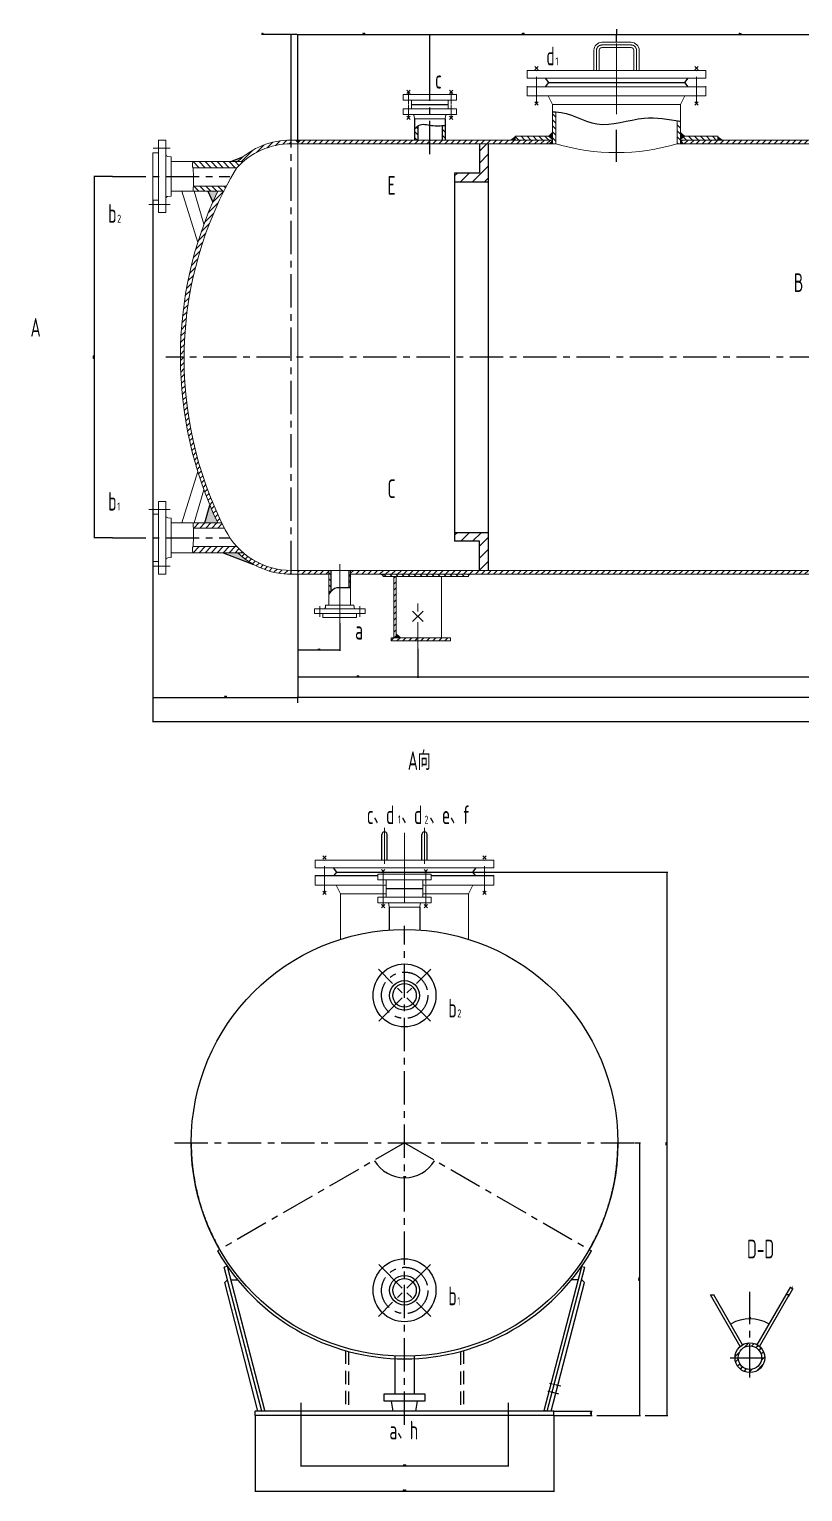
# Model space of a CAD drawing. Header units: millimetres. Extents: x -25 to 7826, y -10 to 13674.
# Drawn here: x 1832 to 4733, y 8013 to 13496 of the extents above; entities that cross this region are included whole.
import ezdxf

# ---------------------------------------------------------------- set-up
doc = ezdxf.new("R2010")
doc.units = ezdxf.units.MM
doc.header["$LTSCALE"] = 10
for name, pattern in [('CENTER', [2, 1.25, -0.25, 0.25, -0.25]), ('DASHDOT-L', [90, 80, -5, 0, -5]), ('DASHDOT-M', [36, 30, -3, 0, -3]), ('DASHDOT-S', [14, 10, -2, 0, -2]), ('DASHED', [0.75, 0.5, -0.25]), ('PHANTOM', [2.5, 1.25, -0.25, 0.25, -0.25, 0.25, -0.25])]:
    doc.linetypes.add(name, pattern=pattern)
for name, color, linetype in [('3中心线层', 1, 'CENTER'), ('4虚线层', 6, 'DASHED'), ('5剖面线层', 2, 'Continuous'), ('6文字层', 3, 'Continuous'), ('7标注层', 4, 'Continuous'), ('9双点划线层', 6, 'PHANTOM')]:
    doc.layers.add(name, color=color, linetype=linetype)
for name, color, linetype, lineweight in [('CDR_DIM', 7, 'Continuous', 18), ('CDR_DWG1', 4, 'Continuous', 18), ('CDR_DWG3', 1, 'DASHDOT-M', 18), ('CDR_TEXT', 7, 'Continuous', 18)]:
    doc.layers.add(name, color=color, linetype=linetype, lineweight=lineweight)
doc.styles.add('PC_TEXTSTYLE', font='isocp.shx', dxfattribs={"width": 0.8, "bigfont": 'hzfs.shx'})
doc.styles.add('TH_GBDIM', font='romans.shx', dxfattribs={"width": 0.8, "bigfont": 'gbcbig.shx'})
doc.dimstyles.new('TH_GBDIM', dxfattribs={"dimtxt": 3.5, "dimasz": 2.5, "dimexe": 2, "dimexo": 0, "dimgap": 1.5, "dimtad": 1, "dimdec": 1, "dimdsep": 46, "dimtxsty": 'TH_GBDIM', "dimcen": 2.5, "dimclrd": 130, "dimclre": 130, "dimclrt": 3, "dimadec": 0, "dimazin": 2, "dimtfac": 0.714286, "dimtdec": 1, "dimtmove": 0, "dimatfit": 3, "dimfxl": 0, "dimtzin": 0, "dimlwd": -1, "dimlwe": -1, "dimarcsym": 0})

# ---------------------------------------------------------------- blocks, each defined once
blk = doc.blocks.new('*D7')
at = {"layer": '7标注层', "color": 130}
blk.add_arc((3239.1, 9320.8), 131, 211.0937, 328.9063, dxfattribs=at)
for points in [[(3126.6, 9253), (3127.3, 9253.4), (3125.7, 9255.3)], [(3350.9, 9253.4), (3351.6, 9253), (3352.5, 9255.3)]]:
    blk.add_solid(points, dxfattribs=at)
at = {"layer": 'Defpoints', "color": 0}
for p in [(3239.1, 9320.8), (3239.1, 9320.8), (3194.3, 9197.8), (2546.3, 8920.8), (3931.9, 8920.8)]:
    blk.add_point(p, dxfattribs=at)
at = {"layer": '7标注层', "color": 3, "insert": (3239.1, 9193.2), "char_height": 3.5, "attachment_point": 5, "style": 'TH_GBDIM'}
blk.add_mtext('120°', dxfattribs=at)
blk = doc.blocks.new('*D8')
at = {"color": 130}
blk.add_arc((4534.4, 8515.3), 145.8, 60.9824, 119.0176, dxfattribs=at)
for points in [[(4463.9, 8642.5), (4463.5, 8643.2), (4461.5, 8641.6)], [(4605.3, 8643.2), (4604.9, 8642.5), (4607.3, 8641.6)]]:
    blk.add_solid(points, dxfattribs=at)
at = {"layer": 'Defpoints', "color": 0}
for p in [(4398.6, 8750.6), (4670.2, 8750.6), (4559.7, 8658.9), (4506.5, 8563.6), (4562.3, 8563.6)]:
    blk.add_point(p, dxfattribs=at)
at = {"color": 3, "insert": (4534.4, 8664.5), "char_height": 3.5, "attachment_point": 5, "style": 'TH_GBDIM'}
blk.add_mtext('60°', dxfattribs=at)
blk = doc.blocks.new('*D9')
at = {"color": 130}
for p, q in [((4670.2, 8750.6), (4687.6, 8780.7)), ((4679.3, 8745.3), (4696.7, 8775.5)), ((4688.8, 8777.7), (4693.5, 8775))]:
    blk.add_line(p, q, dxfattribs=at)
for points in [[(4689, 8778.1), (4688.6, 8777.4), (4686.6, 8779)], [(4693.7, 8775.4), (4693.3, 8774.7), (4695.7, 8773.8)]]:
    blk.add_solid(points, dxfattribs=at)
at = {"layer": 'Defpoints', "color": 0}
for p in [(4695.7, 8773.8), (4670.2, 8750.6), (4679.3, 8745.3)]:
    blk.add_point(p, dxfattribs=at)
at = {"color": 3, "insert": (4692.8, 8779.2), "char_height": 3.5, "attachment_point": 5, "rotation": 330, "style": 'TH_GBDIM'}
blk.add_mtext('3{}{}', dxfattribs=at)
blk = doc.blocks.new('*D21')
at = {"layer": '7标注层', "color": 130}
for p, q in [((2850.3, 8251.1), (2850.3, 8107.3)), ((3627.9, 8251.1), (3627.9, 8107.3)), ((2852.8, 8109.3), (3625.4, 8109.3))]:
    blk.add_line(p, q, dxfattribs=at)
for points in [[(2852.8, 8109.7), (2852.8, 8108.9), (2850.3, 8109.3)], [(3625.4, 8109.7), (3625.4, 8108.9), (3627.9, 8109.3)]]:
    blk.add_solid(points, dxfattribs=at)
at = {"layer": 'Defpoints', "color": 0}
for p in [(2850.3, 8251.1), (3627.9, 8251.1), (3627.9, 8109.3)]:
    blk.add_point(p, dxfattribs=at)
at = {"layer": '7标注层', "color": 3, "insert": (3239.1, 8112.5), "char_height": 3.5, "attachment_point": 5, "style": 'TH_GBDIM'}
blk.add_mtext('1800{}{}', dxfattribs=at)
blk = doc.blocks.new('*D22')
at = {"layer": '7标注层', "color": 130}
for p, q in [((2679.1, 8298.4), (2679.1, 8012.8)), ((3799.1, 8298.4), (3799.1, 8012.8)), ((2681.6, 8014.8), (3796.6, 8014.8))]:
    blk.add_line(p, q, dxfattribs=at)
for points in [[(2681.6, 8015.2), (2681.6, 8014.3), (2679.1, 8014.8)], [(3796.6, 8015.2), (3796.6, 8014.3), (3799.1, 8014.8)]]:
    blk.add_solid(points, dxfattribs=at)
at = {"layer": 'Defpoints', "color": 0}
for p in [(2679.1, 8298.4), (3799.1, 8298.4), (3799.1, 8014.8)]:
    blk.add_point(p, dxfattribs=at)
at = {"layer": '7标注层', "color": 3, "insert": (3239.1, 8018), "char_height": 3.5, "attachment_point": 5, "style": 'TH_GBDIM'}
blk.add_mtext('2040{}{}', dxfattribs=at)
blk = doc.blocks.new('*D23')
at = {"layer": '7标注层', "color": 130}
for p, q in [((3799.1, 8314.4), (3942.8, 8314.4)), ((3799.1, 8298.4), (3942.8, 8298.4)), ((3940.8, 8300.9), (3940.8, 8311.9))]:
    blk.add_line(p, q, dxfattribs=at)
for points in [[(3940.4, 8311.9), (3941.3, 8311.9), (3940.8, 8314.4)], [(3940.4, 8300.9), (3941.3, 8300.9), (3940.8, 8298.4)]]:
    blk.add_solid(points, dxfattribs=at)
at = {"layer": 'Defpoints', "color": 0}
for p in [(3799.1, 8314.4), (3799.1, 8298.4), (3940.8, 8314.4)]:
    blk.add_point(p, dxfattribs=at)
at = {"layer": '7标注层', "color": 3, "insert": (3937.6, 8306.4), "char_height": 3.5, "attachment_point": 5, "rotation": 90, "style": 'TH_GBDIM'}
blk.add_mtext('12{}{}', dxfattribs=at)
blk = doc.blocks.new('*D24')
at = {"layer": '7标注层', "color": 130}
for p, q in [((4102.3, 9320.8), (4124.2, 9320.8)), ((4122.2, 8300.9), (4122.2, 9318.3)), ((3960.8, 8298.4), (4124.2, 8298.4))]:
    blk.add_line(p, q, dxfattribs=at)
for points in [[(4121.8, 9318.3), (4122.7, 9318.3), (4122.2, 9320.8)], [(4121.8, 8300.9), (4122.7, 8300.9), (4122.2, 8298.4)]]:
    blk.add_solid(points, dxfattribs=at)
at = {"layer": 'Defpoints', "color": 0}
for p in [(4102.3, 9320.8), (4122.2, 9320.8), (3960.8, 8298.4)]:
    blk.add_point(p, dxfattribs=at)
at = {"layer": '7标注层', "color": 3, "insert": (4119, 8809.6), "char_height": 3.5, "attachment_point": 5, "rotation": 90, "style": 'TH_GBDIM'}
blk.add_mtext('1658{}{}', dxfattribs=at)
blk = doc.blocks.new('*D25')
at = {"layer": '7标注层', "color": 130}
for p, q in [((3493.9, 10336), (4226.3, 10336)), ((4224.3, 8300.9), (4224.3, 10333.5)), ((4142.2, 8298.4), (4226.3, 8298.4))]:
    blk.add_line(p, q, dxfattribs=at)
for points in [[(4223.9, 10333.5), (4224.8, 10333.5), (4224.3, 10336)], [(4223.9, 8300.9), (4224.8, 8300.9), (4224.3, 8298.4)]]:
    blk.add_solid(points, dxfattribs=at)
at = {"layer": 'Defpoints', "color": 0}
for p in [(3493.9, 10336), (4224.3, 10336), (4142.2, 8298.4)]:
    blk.add_point(p, dxfattribs=at)
at = {"layer": '7标注层', "color": 3, "insert": (4221.1, 9317.2), "char_height": 3.5, "attachment_point": 5, "rotation": 90, "style": 'TH_GBDIM'}
blk.add_mtext('3223{}{}', dxfattribs=at)
blk = doc.blocks.new('*D26')
at = {"layer": '7标注层', "color": 130}
for p, q in [((2295.7, 11500.4), (2295.7, 10989)), ((2839.2, 11452.6), (2839.2, 10989)), ((2298.2, 10991), (2836.7, 10991))]:
    blk.add_line(p, q, dxfattribs=at)
for points in [[(2298.2, 10991.4), (2298.2, 10990.6), (2295.7, 10991)], [(2836.7, 10991.4), (2836.7, 10990.6), (2839.2, 10991)]]:
    blk.add_solid(points, dxfattribs=at)
at = {"layer": 'Defpoints', "color": 0}
for p in [(2295.7, 11500.4), (2839.2, 11452.6), (2839.2, 10991)]:
    blk.add_point(p, dxfattribs=at)
at = {"layer": '7标注层', "color": 3, "insert": (2567.5, 10994.2), "char_height": 3.5, "attachment_point": 5, "style": 'TH_GBDIM'}
blk.add_mtext('780{}{}', dxfattribs=at)
blk = doc.blocks.new('*D27')
at = {"layer": '7标注层', "color": 130}
for p, q in [((2839.2, 11268.8), (2839.2, 11165.5)), ((2996.2, 11268.8), (2996.2, 11165.5)), ((2993.7, 11167.5), (2841.7, 11167.5))]:
    blk.add_line(p, q, dxfattribs=at)
for points in [[(2841.7, 11167.9), (2841.7, 11167.1), (2839.2, 11167.5)], [(2993.7, 11167.9), (2993.7, 11167.1), (2996.2, 11167.5)]]:
    blk.add_solid(points, dxfattribs=at)
at = {"layer": 'Defpoints', "color": 0}
for p in [(2839.2, 11268.8), (2996.2, 11268.8), (2839.2, 11167.5)]:
    blk.add_point(p, dxfattribs=at)
at = {"layer": '7标注层', "color": 3, "insert": (2917.7, 11170.7), "char_height": 3.5, "attachment_point": 5, "style": 'TH_GBDIM'}
blk.add_mtext('100{}{}', dxfattribs=at)
blk = doc.blocks.new('*D28')
at = {"layer": '7标注层', "color": 130}
for p, q in [((2839.2, 11147.5), (2839.2, 11064.3)), ((3289.2, 11172.6), (3289.2, 11064.3)), ((3286.7, 11066.3), (2841.7, 11066.3))]:
    blk.add_line(p, q, dxfattribs=at)
for points in [[(2841.7, 11066.7), (2841.7, 11065.9), (2839.2, 11066.3)], [(3286.7, 11066.7), (3286.7, 11065.9), (3289.2, 11066.3)]]:
    blk.add_solid(points, dxfattribs=at)
at = {"layer": 'Defpoints', "color": 0}
for p in [(2839.2, 11147.5), (3289.2, 11172.6), (2839.2, 11066.3)]:
    blk.add_point(p, dxfattribs=at)
at = {"layer": '7标注层', "color": 3, "insert": (3064.2, 11069.5), "char_height": 3.5, "attachment_point": 5, "style": 'TH_GBDIM'}
blk.add_mtext('700{}{}', dxfattribs=at)
blk = doc.blocks.new('*D29')
at = {"layer": '7标注层', "color": 130}
for p, q in [((2144.5, 12944.1), (2074.4, 12944.1)), ((2076.4, 11591.5), (2076.4, 12941.6)), ((2144.5, 11589), (2074.4, 11589))]:
    blk.add_line(p, q, dxfattribs=at)
for points in [[(2075.9, 12941.6), (2076.8, 12941.6), (2076.4, 12944.1)], [(2075.9, 11591.5), (2076.8, 11591.5), (2076.4, 11589)]]:
    blk.add_solid(points, dxfattribs=at)
at = {"layer": 'Defpoints', "color": 0}
for p in [(2076.4, 12944.1), (2144.5, 12944.1), (2144.5, 11589)]:
    blk.add_point(p, dxfattribs=at)
at = {"layer": '7标注层', "color": 3, "insert": (2073.1, 12266.6), "char_height": 3.5, "attachment_point": 5, "rotation": 90, "style": 'TH_GBDIM'}
blk.add_mtext('2200{}{}', dxfattribs=at)
blk = doc.blocks.new('*D30')
at = {"layer": '7标注层', "color": 130}
for p, q in [((2814.2, 13475.8), (2702.8, 13475.8)), ((2814.2, 13080.6), (2814.2, 13477.8)), ((2836.7, 13475.8), (2816.7, 13475.8)), ((2839.2, 13080.6), (2839.2, 13477.8))]:
    blk.add_line(p, q, dxfattribs=at)
for points in [[(2816.7, 13476.2), (2816.7, 13475.4), (2814.2, 13475.8)], [(2836.7, 13476.2), (2836.7, 13475.4), (2839.2, 13475.8)]]:
    blk.add_solid(points, dxfattribs=at)
at = {"layer": 'Defpoints', "color": 0}
for p in [(2839.2, 13475.8), (2814.2, 13080.6), (2839.2, 13080.6)]:
    blk.add_point(p, dxfattribs=at)
at = {"layer": '7标注层', "color": 3, "insert": (2706.5, 13479), "char_height": 3.5, "attachment_point": 5, "style": 'TH_GBDIM'}
blk.add_mtext('25', dxfattribs=at)
blk = doc.blocks.new('*D31')
at = {"layer": '7标注层', "color": 130}
for p, q in [((2839.2, 13196.8), (2839.2, 13477.8)), ((2841.7, 13475.8), (3331.7, 13475.8)), ((3334.2, 13250.7), (3334.2, 13477.8))]:
    blk.add_line(p, q, dxfattribs=at)
for points in [[(2841.7, 13476.2), (2841.7, 13475.4), (2839.2, 13475.8)], [(3331.7, 13476.2), (3331.7, 13475.4), (3334.2, 13475.8)]]:
    blk.add_solid(points, dxfattribs=at)
at = {"layer": 'Defpoints', "color": 0}
for p in [(3334.2, 13475.8), (3334.2, 13250.7), (2839.2, 13196.8)]:
    blk.add_point(p, dxfattribs=at)
at = {"layer": '7标注层', "color": 3, "insert": (3086.7, 13479), "char_height": 3.5, "attachment_point": 5, "style": 'TH_GBDIM'}
blk.add_mtext('200{}{}', dxfattribs=at)
blk = doc.blocks.new('*D32')
at = {"layer": '7标注层', "color": 130}
for p, q in [((3334.2, 13308.8), (3334.2, 13477.8)), ((3336.7, 13475.8), (4031.7, 13475.8)), ((4034.2, 13446.8), (4034.2, 13477.8))]:
    blk.add_line(p, q, dxfattribs=at)
for points in [[(3336.7, 13476.2), (3336.7, 13475.4), (3334.2, 13475.8)], [(4031.7, 13476.2), (4031.7, 13475.4), (4034.2, 13475.8)]]:
    blk.add_solid(points, dxfattribs=at)
at = {"layer": 'Defpoints', "color": 0}
for p in [(4034.2, 13475.8), (4034.2, 13446.8), (3334.2, 13308.8)]:
    blk.add_point(p, dxfattribs=at)
at = {"layer": '7标注层', "color": 3, "insert": (3684.2, 13479), "char_height": 3.5, "attachment_point": 5, "style": 'TH_GBDIM'}
blk.add_mtext('600{}{}', dxfattribs=at)
blk = doc.blocks.new('*D33')
at = {"layer": '7标注层', "color": 130}
for p, q in [((4034.2, 13495.8), (4034.2, 13473.7)), ((4036.7, 13475.7), (4958.7, 13475.7)), ((4961.2, 13191.9), (4961.2, 13477.7))]:
    blk.add_line(p, q, dxfattribs=at)
for points in [[(4036.7, 13476.1), (4036.7, 13475.3), (4034.2, 13475.7)], [(4958.7, 13476.1), (4958.7, 13475.3), (4961.2, 13475.7)]]:
    blk.add_solid(points, dxfattribs=at)
at = {"layer": 'Defpoints', "color": 0}
for p in [(4034.2, 13495.8), (4961.2, 13475.7), (4961.2, 13191.9)]:
    blk.add_point(p, dxfattribs=at)
at = {"layer": '7标注层', "color": 3, "insert": (4497.7, 13478.9), "char_height": 3.5, "attachment_point": 5, "style": 'TH_GBDIM'}
blk.add_mtext('800{}{}', dxfattribs=at)
blk = doc.blocks.new('*D46')
at = {"layer": '7标注层', "color": 130}
for p, q in [((6789.2, 11172.6), (6789.2, 11064.3)), ((3289.2, 11109.4), (3289.2, 11064.3)), ((6786.7, 11066.3), (3291.7, 11066.3))]:
    blk.add_line(p, q, dxfattribs=at)
for points in [[(3291.7, 11066.7), (3291.7, 11065.9), (3289.2, 11066.3)], [(6786.7, 11066.7), (6786.7, 11065.9), (6789.2, 11066.3)]]:
    blk.add_solid(points, dxfattribs=at)
at = {"layer": 'Defpoints', "color": 0}
for p in [(6789.2, 11172.6), (3289.2, 11109.4), (3289.2, 11066.3)]:
    blk.add_point(p, dxfattribs=at)
at = {"layer": '7标注层', "color": 3, "insert": (5039.2, 11069.5), "char_height": 3.5, "attachment_point": 5, "style": 'TH_GBDIM'}
blk.add_mtext('6400{}{}', dxfattribs=at)
blk = doc.blocks.new('*D47')
at = {"layer": '7标注层', "color": 130}
for p, q in [((7239.2, 11056.5), (7239.2, 10989)), ((2839.2, 10971), (2839.2, 10993)), ((7236.7, 10991), (2841.7, 10991))]:
    blk.add_line(p, q, dxfattribs=at)
for points in [[(2841.7, 10991.4), (2841.7, 10990.6), (2839.2, 10991)], [(7236.7, 10991.4), (7236.7, 10990.6), (7239.2, 10991)]]:
    blk.add_solid(points, dxfattribs=at)
at = {"layer": 'Defpoints', "color": 0}
for p in [(7239.2, 11056.5), (2839.2, 10991), (2839.2, 10971)]:
    blk.add_point(p, dxfattribs=at)
at = {"layer": '7标注层', "color": 3, "insert": (5039.2, 10994.2), "char_height": 3.5, "attachment_point": 5, "style": 'TH_GBDIM'}
blk.add_mtext('7800{}{}', dxfattribs=at)
blk = doc.blocks.new('*D48')
at = {"layer": '7标注层', "color": 130}
for p, q in [((2295.7, 12855.5), (2295.7, 10897.9)), ((7678.2, 12266.6), (7678.2, 10897.9)), ((2298.2, 10899.9), (7675.7, 10899.9))]:
    blk.add_line(p, q, dxfattribs=at)
for points in [[(2298.2, 10900.3), (2298.2, 10899.5), (2295.7, 10899.9)], [(7675.7, 10900.3), (7675.7, 10899.5), (7678.2, 10899.9)]]:
    blk.add_solid(points, dxfattribs=at)
at = {"layer": 'Defpoints', "color": 0}
for p in [(2295.7, 12855.5), (7678.2, 12266.6), (7678.2, 10899.9)]:
    blk.add_point(p, dxfattribs=at)
at = {"layer": '7标注层', "color": 3, "insert": (4987, 10903.2), "char_height": 3.5, "attachment_point": 5, "style": 'TH_GBDIM'}
blk.add_mtext('9318{}{}', dxfattribs=at)

msp = doc.modelspace()

# ---------------------------------------------------------------- hatches: boundary and pattern name
at = {"layer": '5剖面线层'}
h = msp.add_hatch(dxfattribs=at)
h.set_pattern_fill('ANSI31', color=256, scale=5, angle=90, style=0)
edge = h.paths.add_edge_path()
edge.add_spline(control_points=[(3806.19, 13186.12), (3802.2, 13186.24), (3798.19, 13186.18), (3794.19, 13186.12)], knot_values=[0, 0, 0, 0, 12, 12, 12, 12], degree=3, periodic=0)
edge.add_line((3794.19, 13186.12), (3794.19, 13066.58))
edge.add_line((3794.19, 13066.58), (3806.19, 13066.58))
edge.add_line((3806.19, 13066.58), (3806.19, 13186.12))
edge = h.paths.add_edge_path()
edge.add_spline(control_points=[(4274.19, 13151), (4270.19, 13151.67), (4266.19, 13152.33), (4262.19, 13152.99)], knot_values=[476.0552717, 476.0552717, 476.0552717, 476.0552717, 488.1281994, 488.1281994, 488.1281994, 488.1281994], degree=3, periodic=0)
edge.add_line((4262.19, 13152.99), (4262.19, 13066.58))
edge.add_line((4262.19, 13066.58), (4274.19, 13066.58))
edge.add_line((4274.19, 13066.58), (4274.19, 13151))
h = msp.add_hatch(dxfattribs=at)
h.set_pattern_fill('ANSI31', color=256, scale=5, angle=90, style=0)
edge = h.paths.add_edge_path()
edge.add_line((3276.87, 13080.58), (3288.48, 13080.58))
edge.add_line((3288.48, 13080.58), (3288.48, 13132.91))
edge.add_spline(control_points=[(3288.48, 13132.91), (3284.27, 13129.5), (3280.57, 13124.85), (3276.87, 13120.2)], knot_values=[0, 0, 0, 0, 16.8837344, 16.8837344, 16.8837344, 16.8837344], degree=3, periodic=0)
edge.add_line((3276.87, 13120.2), (3276.87, 13080.58))
edge = h.paths.add_edge_path()
edge.add_spline(control_points=[(3391.5, 13135.43), (3387.64, 13135.15), (3383.77, 13134.88), (3379.89, 13134.65)], knot_values=[109.0058167, 109.0058167, 109.0058167, 109.0058167, 120.944451, 120.944451, 120.944451, 120.944451], degree=3, periodic=0)
edge.add_line((3379.89, 13134.65), (3379.89, 13080.58))
edge.add_line((3379.89, 13080.58), (3391.5, 13080.58))
edge.add_line((3391.5, 13080.58), (3391.5, 13135.43))
h.paths.add_polyline_path([(3654.19, 13094.58), (3654.19, 13080.58), (3794.19, 13080.58), (3794.19, 13094.58)])
h.paths.add_polyline_path([(4274.19, 13094.58), (4274.19, 13080.58), (4414.19, 13080.58), (4414.19, 13094.58)])
h = msp.add_hatch(dxfattribs=at)
h.set_pattern_fill('ANSI31', color=256, scale=5, style=0)
h.paths.add_polyline_path([(2814.2, 13066.58), (2814.2, 13080.58, 0.1934746), (2613.21, 12999.79), (2634.03, 12999.79, -0.1794045)])
h.paths.add_polyline_path([(2398.59, 12266.58), (2412.43, 12266.58, -0.1154901), (2561.33, 12888.47), (2538.38, 12888.47, 0.1112264)])
h.paths.add_polyline_path([(2412.43, 12266.58), (2398.59, 12266.58, 0.1112503), (2538.98, 11644.7), (2554.32, 11644.7, -0.1151942)])
h.paths.add_polyline_path([(2814.2, 11452.58), (2814.2, 11466.58, -0.1794045), (2634.03, 11533.38), (2613.21, 11533.38, 0.1934746)])
h = msp.add_hatch(dxfattribs=at)
h.set_pattern_fill('ANSI31', color=256, scale=5, style=0)
h.paths.add_polyline_path([(3334.19, 13066.58), (3334.19, 13080.58), (2946.69, 13080.58), (2839.2, 13080.58), (2839.2, 13066.58)])
h.paths.add_polyline_path([(3378.69, 13080.58), (3334.19, 13080.58), (3334.19, 13066.58), (3399.2, 13066.58), (3794.19, 13066.58), (3794.19, 13080.58)])
h = msp.add_hatch(dxfattribs=at)
h.set_pattern_fill('ANSI31', color=256, scale=10, style=0)
h.paths.add_polyline_path([(3553.11, 13066.58), (3520.05, 13066.58), (3520.05, 12956.31), (3426.8, 12956.31), (3426.8, 12923.75), (3553.11, 12923.75)])
h.paths.add_polyline_path([(3553.11, 11609.42), (3426.8, 11609.42), (3426.8, 11576.86), (3520.05, 11576.86), (3520.05, 11466.58), (3553.11, 11466.58)])
h = msp.add_hatch(dxfattribs=at)
h.set_pattern_fill('ANSI31', color=256, scale=5, style=0)
h.paths.add_polyline_path([(4905.54, 13066.58), (4905.54, 13080.58), (4274.19, 13080.58), (4274.19, 13066.58)])
h.paths.add_polyline_path([(5264.72, 13066.58), (5264.72, 13080.58), (5016.86, 13080.58), (5016.86, 13066.58)])
h.paths.add_polyline_path([(5376.04, 13080.58), (5376.04, 13066.58), (5620.2, 13066.58), (5620.2, 13080.58)])
h.paths.add_polyline_path([(5933.47, 13066.58), (5933.47, 13080.58), (5751.28, 13080.58), (5751.28, 13066.58)])
h = msp.add_hatch(dxfattribs=at)
h.set_pattern_fill('ANSI31', color=256, scale=5, angle=90, style=0)
h.paths.add_polyline_path([(2634.03, 12999.79), (2445.84, 12999.79, 0.1479607), (2445.28, 12976.63), (2610.16, 12976.63, -0.0301112)])
h.paths.add_polyline_path([(2571, 12907.38), (2447.21, 12907.38, -0.0101748), (2445.84, 12888.47), (2561.33, 12888.47, -0.003785)])
h = msp.add_hatch(color=256, dxfattribs=at)
h.paths.add_polyline_path([(2633.1, 13017.2), (2588.11, 12999.79), (2613.21, 12999.79, -0.0227724)])
h.paths.add_polyline_path([(2538.38, 12888.47), (2500.83, 12888.47), (2519.85, 12847.77, -0.0077085)])
h = msp.add_hatch(color=256, dxfattribs=at)
h.paths.add_polyline_path([(2509.04, 11712.07), (2490.02, 11644.7), (2538.98, 11644.7, -0.0127105)])
h.paths.add_polyline_path([(2613.21, 11533.38), (2558.75, 11533.38), (2673.3, 11489.06, -0.0645464)])
h = msp.add_hatch(dxfattribs=at)
h.set_pattern_fill('ANSI31', color=256, scale=5, angle=90, style=0)
h.set_pattern_definition([(225, (0, 24533.168), (-11.22532, 11.22532), [])])
h.paths.add_polyline_path([(2634.03, 11533.38), (2445.84, 11533.38, -0.1479607), (2445.28, 11556.54), (2610.16, 11556.54, 0.0301112)])
edge = h.paths.add_edge_path()
edge.add_arc((3815.11, 12259.5), 1402.7, 205.99531, 206.85784)
edge.add_line((2563.72, 11625.79), (2447.21, 11625.79))
edge.add_arc((1981.95, 11601.54), 465.89, 2.98345, 5.31526)
edge.add_line((2445.84, 11644.7), (2554.32, 11644.7))
h = msp.add_hatch(dxfattribs=at)
h.set_pattern_fill('ANSI31', color=256, scale=5, style=0)
h.paths.add_polyline_path([(5618.66, 11452.58), (5618.7, 11466.58), (4986.7, 11466.58), (3037.11, 11466.58), (3037.11, 11452.58), (4986.7, 11452.58)])
h.paths.add_polyline_path([(2955.29, 11452.58), (2955.29, 11466.58), (2839.2, 11466.58), (2839.2, 11452.58)])
h = msp.add_hatch(dxfattribs=at)
h.set_pattern_fill('ANSI31', color=256, scale=5, angle=90, style=0)
edge = h.paths.add_edge_path()
edge.add_line((2962.76, 11466.58), (2955.29, 11466.58))
edge.add_line((2955.29, 11466.58), (2955.29, 11378.21))
edge.add_spline(control_points=[(2955.29, 11378.21), (2957.76, 11381.21), (2960.23, 11384.22), (2962.76, 11387.03)], knot_values=[79.4647195, 79.4647195, 79.4647195, 79.4647195, 89.9926724, 89.9926724, 89.9926724, 89.9926724], degree=3, periodic=0)
edge.add_line((2962.76, 11387.03), (2962.76, 11466.58))
edge = h.paths.add_edge_path()
edge.add_line((3037.11, 11466.58), (3029.64, 11466.58))
edge.add_line((3029.64, 11466.58), (3029.64, 11401.57))
edge.add_spline(control_points=[(3029.64, 11401.57), (3032.13, 11401.64), (3034.62, 11401.71), (3037.11, 11401.79)], knot_values=[0, 0, 0, 0, 7.5396348, 7.5396348, 7.5396348, 7.5396348], degree=3, periodic=0)
edge.add_line((3037.11, 11401.79), (3037.11, 11466.58))
h = msp.add_hatch(dxfattribs=at)
h.set_pattern_fill('ANSI31', color=256, scale=5, angle=90, style=0)
h.paths.add_polyline_path([(3159.2, 11452.58), (3159.2, 11444.58), (3479.2, 11444.58), (3479.2, 11452.58)])
h = msp.add_hatch(dxfattribs=at)
h.set_pattern_fill('ANSI31', color=256, scale=5, style=0)
h.paths.add_polyline_path([(3199.2, 11214.58), (3207.2, 11214.58), (3207.2, 11444.58), (3199.2, 11444.58)])
h.paths.add_polyline_path([(3189.2, 11214.58), (3189.2, 11202.58), (3289.2, 11202.58), (3289.2, 11214.58)])
h.paths.add_polyline_path([(3289.2, 11214.58), (3289.2, 11202.58), (3411.79, 11202.58), (3411.79, 11214.58)])
h = msp.add_hatch(dxfattribs=at)
h.set_pattern_fill('ANSI31', color=256, scale=5, style=0)
h.paths.add_polyline_path([(4578.47, 8515.33), (4590.2, 8515.33, 0.4142136), (4534.4, 8571.12), (4534.4, 8559.4, -0.4142136)])
h.paths.add_polyline_path([(4478.61, 8515.33), (4490.34, 8515.33, -0.4142136), (4534.4, 8559.4), (4534.4, 8571.12, 0.4142136)])
h.paths.add_polyline_path([(4490.34, 8515.33), (4478.61, 8515.33, 0.4142136), (4534.4, 8459.53), (4534.4, 8471.26, -0.4142136)])
h.paths.add_polyline_path([(4534.4, 8471.26), (4534.4, 8459.53, 0.4142136), (4590.2, 8515.33), (4578.47, 8515.33, -0.4142136)])

# ---------------------------------------------------------------- linework, layer by layer
for p, q in [((3727.98, 13356.06), (3740.46, 13343.58)), ((3740.46, 13356.06), (3727.98, 13343.58)), ((4327.98, 13356.06), (4340.46, 13343.58)), ((4340.46, 13356.06), (4327.98, 13343.58)), ((3766.56, 13311.78), (3779.36, 13295.78)), ((3779.36, 13295.78), (3766.56, 13279.78)), ((3779.36, 13295.78), (4289.01, 13295.78)), ((4301.81, 13311.78), (4289.01, 13295.78)), ((4289.01, 13295.78), (4301.81, 13279.78)), ((3247.95, 13267.51), (3260.42, 13255.03)), ((3260.42, 13267.51), (3247.95, 13255.03)), ((3407.98, 13267.51), (3420.46, 13255.03)), ((3420.46, 13267.51), (3407.98, 13255.03)), ((3727.98, 13224.06), (3740.46, 13211.58)), ((3740.46, 13224.06), (3727.98, 13211.58)), ((4327.98, 13224.06), (4340.46, 13211.58)), ((4340.46, 13224.06), (4327.98, 13211.58)), ((3247.95, 13170.15), (3260.42, 13157.67)), ((3260.42, 13170.15), (3247.95, 13157.67)), ((3265.19, 13213.28), (3403.19, 13213.28)), ((3276.87, 13159.81), (3276.87, 13080.58)), ((3391.5, 13159.81), (3391.5, 13080.58)), ((3407.98, 13170.08), (3420.46, 13157.61)), ((3420.46, 13170.08), (3407.98, 13157.61)), ((3288.48, 13132.91), (3288.48, 13080.58)), ((3379.89, 13134.65), (3379.89, 13080.58)), ((3520.05, 13066.58), (3520.05, 12956.31)), ((3553.11, 13066.58), (3553.11, 11466.58)), ((2588.11, 12999.79), (2633.1, 13017.2)), ((3520.05, 12956.31), (3426.8, 12956.31)), ((3426.8, 12956.31), (3426.8, 11576.86)), ((2500.83, 12888.47), (2519.85, 12847.77)), ((3426.8, 12923.75), (3553.11, 12923.75)), ((2490.02, 11644.7), (2509.04, 11712.07)), ((3426.8, 11609.42), (3553.11, 11609.42)), ((3520.05, 11576.86), (3426.8, 11576.86)), ((3520.05, 11466.58), (3520.05, 11576.86)), ((2558.75, 11533.38), (2673.3, 11489.06)), ((3154.12, 10381.02), (3154.12, 10477.02)), ((3174.12, 10381.02), (3174.12, 10477.02)), ((3304.12, 10381.02), (3304.12, 10477.02)), ((3324.12, 10381.02), (3324.12, 10477.02)), ((2932.91, 10396.29), (2945.39, 10383.81)), ((2945.39, 10396.29), (2932.91, 10383.81)), ((3532.91, 10396.29), (3545.39, 10383.81)), ((3545.39, 10396.29), (3532.91, 10383.81)), ((2904.12, 10323.02), (3139.12, 10323.02)), ((2971.49, 10352.02), (2984.29, 10336.02)), ((2984.29, 10336.02), (2973.89, 10323.02)), ((2984.29, 10336.02), (3493.94, 10336.02)), ((3152.88, 10345.14), (3165.36, 10332.66)), ((3165.36, 10345.14), (3152.88, 10332.66)), ((3312.91, 10345.14), (3325.39, 10332.66)), ((3325.39, 10345.14), (3312.91, 10332.66)), ((3339.12, 10323.02), (3574.12, 10323.02)), ((3506.74, 10352.02), (3493.94, 10336.02)), ((3493.94, 10336.02), (3504.34, 10323.02)), ((2932.91, 10264.29), (2945.39, 10251.81)), ((2945.39, 10264.29), (2932.91, 10251.81)), ((3170.12, 10274.48), (3308.12, 10274.48)), ((3532.91, 10264.29), (3545.39, 10251.81)), ((3545.39, 10264.29), (3532.91, 10251.81)), ((3152.88, 10214.93), (3165.36, 10202.45)), ((3165.36, 10214.93), (3152.88, 10202.45)), ((3181.8, 10204.6), (3181.8, 10118.77)), ((3296.43, 10204.6), (3296.43, 10118.77)), ((3312.91, 10214.87), (3325.39, 10202.39)), ((3325.39, 10214.87), (3312.91, 10202.39)), ((2546.3, 8920.82), (2537.64, 8915.82)), ((3931.94, 8920.82), (3940.6, 8915.82)), ((2574.64, 8857.61), (2562.99, 8854.72)), ((2704.12, 8314.36), (2562.99, 8854.72)), ((2715.76, 8317.25), (2574.64, 8857.61)), ((3762.47, 8317.25), (3903.6, 8857.61)), ((3774.12, 8314.36), (3915.24, 8854.72)), ((3903.6, 8857.61), (3915.24, 8854.72)), ((2574.64, 8807.61), (2564.58, 8797.55)), ((2689.12, 8314.36), (2564.58, 8797.55)), ((2587.03, 8807.61), (2612.45, 8807.61)), ((3789.12, 8314.36), (3913.66, 8797.55)), ((3891.2, 8807.61), (3865.78, 8807.61)), ((3903.6, 8807.61), (3913.66, 8797.55)), ((4497.96, 8557.57), (4386.54, 8750.55)), ((4386.54, 8750.55), (4398.6, 8750.55)), ((4506.51, 8563.65), (4398.6, 8750.55)), ((4562.3, 8563.65), (4670.21, 8750.55)), ((4570.85, 8557.57), (4682.27, 8750.55)), ((4682.27, 8750.55), (4670.21, 8750.55)), ((3202.94, 8522.89), (3202.94, 8379.6)), ((3275.3, 8522.89), (3275.3, 8379.6)), ((3196.5, 8314.36), (3190.69, 8352.03)), ((3281.73, 8314.36), (3287.54, 8352.03)), ((3799.12, 8314.36), (2679.12, 8314.36)), ((2679.12, 8298.36), (2679.12, 8314.36)), ((3799.12, 8298.36), (2679.12, 8298.36)), ((2704.12, 8314.36), (2715.76, 8317.25)), ((3774.12, 8314.36), (3762.47, 8317.25)), ((3799.12, 8298.36), (3799.12, 8314.36))]:
    msp.add_line(p, q)
msp.add_lwpolyline([(3162.74, 8379.6), (3315.49, 8379.6), (3315.49, 8352.03), (3162.74, 8352.03)], close=True)
for centre, radius in [((3239.12, 9320.82), 800), ((3239.12, 9873.58), 118.01), ((3239.12, 9873.58), 55.8), ((3239.12, 9873.58), 44.07), ((3239.12, 8768.06), 118.01), ((3239.12, 8768.06), 55.8), ((3239.12, 8768.06), 44.07), ((4534.4, 8515.33), 55.8), ((4534.4, 8515.33), 44.07)]:
    msp.add_circle(centre, radius)
for centre, radius, start, end in [((3164.12, 10477.02), 10, 359.99062, 180.00938), ((3314.12, 10477.02), 10, 359.99062, 180.00938), ((3239.12, 9320.82), 810, 210, 330)]:
    msp.add_arc(centre, radius, start, end)
for points in [[(3794.19, 13186.12), (3806.19, 13186.12), (3960.54, 13141.12), (4137.48, 13162.17), (4274.19, 13151)], [(3276.87, 13120.2), (3292.1, 13135.43), (3340.39, 13135.43), (3391.5, 13135.43)], [(3037.11, 11401.79), (2997.5, 11401.79), (2985.19, 11401.79), (2955.29, 11378.21)]]:
    msp.add_spline(points, degree=3)
msp.add_solid([(2839.2, 13066.58), (2828.64, 13080.58), (2852.29, 13080.58)])
at = {"layer": '3中心线层', "ltscale": 10}
for p, q in [((3334.19, 13027.68), (3334.19, 13295.71)), ((4034.19, 12998.67), (4034.19, 13118.57)), ((2814.2, 11452.58), (2814.2, 13080.58)), ((2144.5, 12944.13), (2583.83, 12944.13)), ((5208.95, 12266.58), (2343.29, 12266.58)), ((2144.5, 11589.04), (2583.83, 11589.04)), ((3239.12, 8264.03), (3239.12, 10134.82)), ((3335.98, 9776.72), (3141.06, 9971.64)), ((3142.25, 9776.72), (3337.17, 9971.64)), ((2375.98, 9320.82), (4102.25, 9320.82)), ((3239.12, 9320.82), (2546.3, 8920.82)), ((3239.12, 9320.82), (3931.94, 8920.82)), ((3335.98, 8864.93), (3141.06, 8670)), ((3142.25, 8864.93), (3337.17, 8670)), ((4534.4, 8440.79), (4534.4, 8762.33)), ((4459.87, 8515.33), (4608.94, 8515.33))]:
    msp.add_line(p, q, dxfattribs=at)
at = {"layer": '3中心线层'}
for p, q in [((3817.95, 8379.07), (3777.18, 8389.18)), ((3825.17, 8408.19), (3784.4, 8418.3))]:
    msp.add_line(p, q, dxfattribs=at)
at = {"layer": '3中心线层', "ltscale": 10}
for centre in [(3239.71, 9874.18), (3239.71, 8767.47)]:
    msp.add_circle(centre, 86.82, dxfattribs=at)
at = {"layer": '4虚线层', "ltscale": 10}
for p, q in [((3017.6, 8541.7), (3017.6, 8314.36)), ((3029.6, 8538.39), (3029.6, 8314.36)), ((3448.64, 8538.39), (3448.64, 8314.36)), ((3460.64, 8541.7), (3460.64, 8314.36))]:
    msp.add_line(p, q, dxfattribs=at)
at = {"layer": '7标注层'}
for p, q in [((2962.76, 11466.58), (2962.76, 11387.03)), ((3029.64, 11466.58), (3029.64, 11401.57)), ((2850.32, 8345.63), (2850.32, 8251.09)), ((3627.92, 8345.63), (3627.92, 8251.09))]:
    msp.add_line(p, q, dxfattribs=at)
for points in [[(3296.62, 12798.68, 0, 7, 0), (3296.62, 12798.68, 7, 7, 0), (3296.62, 12798.68, 0, 15, 0), (3252.74, 12798.68, 0, 0, 0), (3177.8, 12798.68, 0, 0, 0)], [(1957.94, 12266.58, 0, 7, 0), (1957.94, 12266.58, 7, 7, 0), (1957.94, 12266.58, 0, 15, 0), (1914.05, 12266.58, 0, 0, 0), (1839.11, 12266.58, 0, 0, 0)], [(3296.62, 11661.75, 0, 7, 0), (3296.62, 11661.75, 7, 7, 0), (3296.62, 11661.75, 0, 15, 0), (3252.74, 11661.75, 0, 0, 0), (3177.8, 11661.75, 0, 0, 0)]]:
    msp.add_lwpolyline(points, format="xyseb", dxfattribs=at)
at = {"layer": '9双点划线层'}
for start, end in [(180, 210), (330, 0)]:
    msp.add_arc((3239.12, 9320.82), 800, start, end, dxfattribs=at)
at = {"layer": 'CDR_DIM'}
for p, q in [((3794.19, 13213.78), (3794.19, 13091.27)), ((4274.19, 13210.73), (4274.19, 13091.27)), ((3026.86, 13080.58), (3079.7, 13080.58)), ((2839.2, 12525.32), (2839.2, 11964.43)), ((2955.29, 11354.99), (2955.29, 11389.05)), ((2999.12, 10254.02), (2999.12, 10131.51))]:
    msp.add_line(p, q, dxfattribs=at)
for points in [[(3159.2, 11444.58), (3159.2, 11452.58), (3148.29, 11452.58)], [(3479.2, 11444.58), (3479.2, 11452.58), (3485.96, 11452.58)], [(3207.2, 11214.58), (3207.2, 11232.95), (3226.85, 11214.58)]]:
    msp.add_solid(points, dxfattribs=at)
at = {"layer": 'CDR_DWG1'}
for p, q in [((3979.19, 13446.78), (4089.19, 13446.78)), ((3949.19, 13340.78), (3949.19, 13416.78)), ((3969.19, 13340.78), (3969.19, 13416.78)), ((3979.19, 13426.78), (4089.19, 13426.78)), ((4099.19, 13416.78), (4099.19, 13340.78)), ((4119.19, 13416.78), (4119.19, 13340.78)), ((4369.19, 13340.78), (3699.19, 13340.78)), ((3699.19, 13340.78), (3699.19, 13311.78)), ((4369.19, 13311.78), (4369.19, 13340.78)), ((3699.19, 13311.78), (4369.19, 13311.78)), ((3699.19, 13279.78), (3699.19, 13282.78)), ((3699.19, 13279.78), (4369.19, 13279.78)), ((3699.19, 13246.78), (3699.19, 13279.78)), ((4369.19, 13282.78), (4369.19, 13279.78)), ((4369.19, 13279.78), (4369.19, 13246.78)), ((3434.19, 13250.74), (3234.19, 13250.74)), ((3234.19, 13250.74), (3234.19, 13229.74)), ((3234.19, 13229.74), (3434.19, 13229.74)), ((3265.19, 13196.81), (3265.19, 13229.74)), ((3275.19, 13250.74), (3393.19, 13250.74)), ((3403.19, 13229.74), (3403.19, 13196.81)), ((3434.19, 13229.74), (3434.19, 13250.74)), ((4369.19, 13246.78), (3699.19, 13246.78)), ((3794.19, 13213.78), (3777.69, 13246.78)), ((4274.19, 13213.78), (4290.69, 13246.78)), ((3234.19, 13196.81), (3434.19, 13196.81)), ((3234.19, 13175.81), (3234.19, 13196.81)), ((3434.19, 13175.81), (3234.19, 13175.81)), ((3275.19, 13175.81), (3393.19, 13175.81)), ((3276.87, 13159.81), (3275.75, 13170.44)), ((3276.87, 13159.81), (3391.5, 13159.81)), ((3289.69, 13159.81), (3378.69, 13159.81)), ((3391.5, 13159.81), (3392.62, 13170.44)), ((3434.19, 13196.81), (3434.19, 13175.81)), ((3794.19, 13066.58), (3794.19, 13213.78)), ((3794.19, 13213.78), (4274.19, 13213.78)), ((3806.19, 13066.58), (3806.19, 13186.12)), ((4274.19, 13066.58), (4274.19, 13213.78)), ((4262.19, 13066.58), (4262.19, 13152.99)), ((2344.17, 13079.79), (2316.17, 13079.79)), ((2316.17, 13079.79), (2316.17, 12808.47)), ((2344.17, 12808.47), (2344.17, 13079.79)), ((2839.2, 13080.58), (2814.2, 13080.58)), ((2814.2, 13066.58), (2839.2, 13066.58)), ((2839.2, 13080.58), (2839.2, 11452.58)), ((2839.2, 13080.58), (3399.2, 13080.58)), ((2839.2, 13066.58), (3399.2, 13066.58)), ((3378.69, 13080.58), (2946.69, 13080.58)), ((3794.19, 13080.58), (3378.69, 13080.58)), ((3794.19, 13066.58), (3378.69, 13066.58)), ((3654.19, 13080.58), (3654.19, 13094.58)), ((3654.19, 13094.58), (3794.19, 13094.58)), ((3794.19, 13066.58), (3806.19, 13066.58)), ((4274.19, 13066.58), (4262.19, 13066.58)), ((4414.19, 13094.58), (4274.19, 13094.58)), ((4274.19, 13080.58), (4905.54, 13080.58)), ((4274.19, 13066.58), (4905.54, 13066.58)), ((4414.19, 13080.58), (4414.19, 13094.58)), ((2316.17, 13032.79), (2295.72, 13032.79)), ((2295.72, 13032.79), (2295.72, 12855.47)), ((2344.17, 12868.47), (2344.17, 13019.79)), ((2364.17, 13017.68), (2351.33, 13019.03)), ((2364.17, 12870.57), (2364.17, 13017.68)), ((2634.03, 12999.79), (2364.17, 12999.79)), ((2364.17, 12888.47), (2364.17, 12999.79)), ((2610.16, 12976.63), (2445.66, 12976.63)), ((2561.33, 12888.47), (2364.17, 12888.47)), ((2404.17, 12888.47), (2463.33, 12695.72)), ((2571, 12907.38), (2447.21, 12907.38)), ((2450.59, 12888.47), (2486.57, 12764.68)), ((2295.72, 12855.47), (2316.17, 12855.47)), ((2364.17, 12870.57), (2351.33, 12869.22)), ((2316.17, 12808.47), (2344.17, 12808.47)), ((2404.17, 11644.7), (2463.33, 11837.45)), ((2450.59, 11644.7), (2486.57, 11768.49)), ((2316.17, 11724.7), (2344.17, 11724.7)), ((2316.17, 11453.38), (2316.17, 11724.7)), ((2344.17, 11724.7), (2344.17, 11453.38)), ((2295.72, 11500.38), (2295.72, 11677.7)), ((2295.72, 11677.7), (2316.17, 11677.7)), ((2344.17, 11664.7), (2344.17, 11513.38)), ((2364.17, 11662.6), (2351.33, 11663.95)), ((2364.17, 11662.6), (2364.17, 11515.48)), ((2364.17, 11644.7), (2364.17, 11533.38)), ((2554.32, 11644.7), (2364.17, 11644.7)), ((2563.72, 11625.79), (2447.21, 11625.79)), ((2563.88, 11625.79), (2563.72, 11625.79)), ((2364.17, 11515.48), (2351.33, 11514.14)), ((2634.03, 11533.38), (2364.17, 11533.38)), ((2610.16, 11556.54), (2445.66, 11556.54)), ((2316.17, 11500.38), (2295.72, 11500.38)), ((2814.2, 11466.58), (4986.7, 11466.58)), ((2955.29, 11466.58), (2955.29, 11336.99)), ((3037.11, 11466.58), (3037.11, 11336.99)), ((2344.17, 11453.38), (2316.17, 11453.38)), ((2814.2, 11452.58), (2955.29, 11452.58)), ((3037.11, 11452.58), (4986.7, 11452.58)), ((3159.2, 11444.58), (3159.2, 11452.58)), ((3479.2, 11444.58), (3159.2, 11444.58)), ((3199.2, 11444.58), (3199.2, 11214.58)), ((3207.2, 11214.58), (3207.2, 11444.58)), ((3377.2, 11444.58), (3377.2, 11214.58)), ((3479.2, 11452.58), (3479.2, 11444.58)), ((3091.11, 11322.99), (2901.29, 11322.99)), ((2901.29, 11322.99), (2901.29, 11305.99)), ((2901.29, 11305.99), (3091.11, 11305.99)), ((2932.79, 11305.99), (2932.79, 11290.6)), ((3050.61, 11322.99), (2941.79, 11322.99)), ((2943.26, 11336.99), (2942.26, 11327.47)), ((3049.13, 11336.99), (2943.26, 11336.99)), ((3037.11, 11336.99), (2955.29, 11336.99)), ((3049.13, 11336.99), (3050.14, 11327.47)), ((3059.61, 11290.6), (3059.61, 11305.99)), ((3091.11, 11305.99), (3091.11, 11322.99)), ((3309.04, 11274.96), (3269.37, 11314.63)), ((3269.37, 11274.96), (3309.04, 11314.63)), ((2932.79, 11290.6), (3059.61, 11290.6)), ((3411.79, 11214.58), (3189.2, 11214.58)), ((3189.2, 11214.58), (3189.2, 11202.58)), ((3189.2, 11202.58), (3411.79, 11202.58)), ((3411.79, 11202.58), (3411.79, 11214.58)), ((3574.12, 10381.02), (2904.12, 10381.02)), ((2904.12, 10381.02), (2904.12, 10352.02)), ((3574.12, 10352.02), (3574.12, 10381.02)), ((2904.12, 10352.02), (3574.12, 10352.02)), ((2904.12, 10320.02), (2904.12, 10323.02)), ((2904.12, 10287.02), (2904.12, 10320.02)), ((3339.12, 10328.37), (3139.12, 10328.37)), ((3139.12, 10328.37), (3139.12, 10307.37)), ((3180.12, 10328.37), (3298.12, 10328.37)), ((3339.12, 10307.37), (3339.12, 10328.37)), ((3574.12, 10323.02), (3574.12, 10320.02)), ((3574.12, 10320.02), (3574.12, 10287.02)), ((3170.12, 10287.02), (2904.12, 10287.02)), ((2999.12, 10254.02), (2982.62, 10287.02)), ((2999.12, 10083.97), (2999.12, 10254.02)), ((2999.12, 10254.02), (3170.12, 10254.02)), ((3139.12, 10307.37), (3339.12, 10307.37)), ((3170.12, 10241.6), (3170.12, 10307.37)), ((3308.12, 10307.37), (3308.12, 10241.6)), ((3574.12, 10287.02), (3308.12, 10287.02)), ((3308.12, 10254.02), (3479.12, 10254.02)), ((3479.12, 10254.02), (3495.62, 10287.02)), ((3479.12, 10083.97), (3479.12, 10254.02)), ((3139.12, 10241.6), (3339.12, 10241.6)), ((3139.12, 10220.6), (3139.12, 10241.6)), ((3339.12, 10220.6), (3139.12, 10220.6)), ((3180.12, 10220.6), (3298.12, 10220.6)), ((3181.8, 10204.6), (3180.68, 10215.22)), ((3181.8, 10204.6), (3296.43, 10204.6)), ((3194.62, 10204.6), (3283.62, 10204.6)), ((3296.43, 10204.6), (3297.55, 10215.22)), ((3339.12, 10241.6), (3339.12, 10220.6))]:
    msp.add_line(p, q, dxfattribs=at)
for centre, radius, start, end in [((3979.29, 13416.68), 30.1, 90.19004, 179.80996), ((4089.09, 13416.68), 30.1, 0.19004, 89.80996), ((3979.28, 13416.68), 10.1, 90.56451, 179.43549), ((4089.09, 13416.68), 10.1, 0.56451, 89.43549), ((3269.78, 13169.81), 6, 6, 90), ((3398.59, 13169.81), 6, 90, 174), ((2814.2, 12790.19), 276.39, 90, 138.09719), ((2814.2, 12790.19), 290.39, 90, 133.79994), ((4034.19, 13833.41), 800, 253.44115, 286.55885), ((2352.17, 13026.99), 8, 180, 264), ((3815.11, 12259.5), 1402.7, 149.3405, 207.14804), ((3848.98, 12267.22), 1450.39, 154.63842, 205.41757), ((2352.17, 12861.27), 8, 96, 180), ((2352.17, 11671.9), 8, 180, 264), ((2814.2, 11742.98), 276.39, 206.56505, 270), ((2814.2, 11742.98), 290.39, 226.20006, 270), ((2352.17, 11506.18), 8, 96, 180), ((2937.29, 11327.99), 5, 270, 354), ((3055.11, 11327.99), 5, 186, 270), ((3174.71, 10214.6), 6, 6, 90), ((3303.52, 10214.6), 6, 90, 174)]:
    msp.add_arc(centre, radius, start, end, dxfattribs=at)
at = {"layer": 'CDR_DWG3', "linetype": 'DASHDOT-L'}
for p, q in [((3979.19, 13436.78), (4089.19, 13436.78)), ((4034.19, 13177.79), (4034.19, 13442.55)), ((3959.19, 13340.78), (3959.19, 13416.78)), ((4109.19, 13416.78), (4109.19, 13340.78)), ((2996.2, 11268.79), (2996.2, 11489.96)), ((3164.12, 10366.36), (3164.12, 10502.17)), ((3239.12, 10222.57), (3239.12, 10482.78)), ((3314.12, 10366.36), (3314.12, 10502.17))]:
    msp.add_line(p, q, dxfattribs=at)
at = {"layer": 'CDR_DWG3', "linetype": 'DASHDOT-S'}
for p, q in [((3734.19, 13217.78), (3734.19, 13349.78)), ((4334.19, 13217.78), (4334.19, 13349.78)), ((3254.19, 13262.74), (3254.19, 13214.74)), ((3414.19, 13262.74), (3414.19, 13214.74)), ((3254.19, 13163.81), (3254.19, 13211.81)), ((3414.19, 13163.81), (3414.19, 13211.81)), ((2360.17, 13049.79), (2296.17, 13049.79)), ((2360.17, 12838.47), (2279.72, 12838.47)), ((2360.17, 11694.7), (2279.72, 11694.7)), ((2360.17, 11483.38), (2296.17, 11483.38)), ((2921.29, 11332.99), (2921.29, 11292.99)), ((3071.11, 11332.99), (3071.11, 11292.99)), ((3289.2, 11172.58), (3289.2, 11342.58)), ((2939.12, 10258.02), (2939.12, 10390.02)), ((3539.12, 10258.02), (3539.12, 10390.02)), ((3159.12, 10340.37), (3159.12, 10292.37)), ((3319.12, 10340.37), (3319.12, 10292.37)), ((3159.12, 10208.6), (3159.12, 10289.44)), ((3319.12, 10208.6), (3319.12, 10289.44))]:
    msp.add_line(p, q, dxfattribs=at)
at = {"layer": 'CDR_DWG3', "linetype": 'DASHDOT-L'}
for centre, start, end in [((3979.29, 13416.68), 90.28435, 179.71565), ((4089.09, 13416.68), 0.28435, 89.71565)]:
    msp.add_arc(centre, 20.1, start, end, dxfattribs=at)
at = {"layer": 'CDR_TEXT'}
for centre, radius, start, end in [((2483.84, 12987.29), 40, 161.79004, 198.20996), ((1981.95, 12931.63), 465.89, 354.68474, 5.31526), ((1981.95, 11601.54), 465.89, 354.68474, 5.31526), ((2483.84, 11545.88), 40, 161.79004, 198.20996)]:
    msp.add_arc(centre, radius, start, end, dxfattribs=at)
for points in [[(3794.19, 13080.58), (3776.15, 13094.58), (3794.19, 13112.06)], [(4274.19, 13080.58), (4292.22, 13094.58), (4274.19, 13112.06)], [(3654.19, 13094.58), (3654.19, 13080.58), (3634.79, 13080.58)], [(3794.19, 13080.58), (3794.19, 13066.58), (3779.53, 13066.58)], [(4274.19, 13080.58), (4274.19, 13066.58), (4288.84, 13066.58)], [(4414.19, 13094.58), (4414.19, 13080.58), (4433.58, 13080.58)]]:
    msp.add_solid(points, dxfattribs=at)

# ---------------------------------------------------------------- texts
at = {"layer": '6文字层', "style": 'PC_TEXTSTYLE', "width": 0.67}
for s, height, p in [('d', 70, (3771.25, 13360.42)), ('1', 30, (3804.9, 13360.58)), ('c', 70, (3353.75, 13273.26)), ('E', 70, (3175.23, 12875.27)), ('b', 70, (2127.74, 12770.24)), ('2', 30, (2161.39, 12770.39)), ('B', 70, (4699.11, 12510.82)), ('A', 70, (1836.55, 12343.17)), ('C', 70, (3175.23, 11738.34)), ('b', 70, (2127.74, 11691.23)), ('1', 30, (2161.39, 11691.38)), ('a', 70, (3053.67, 11207.89)), ('A向', 70, (3251.42, 10719)), ('c、d 、d 、e、f', 70, (3098.02, 10515.92)), ('1', 30, (3214.28, 10518.44)), ('2', 30, (3313.85, 10517.41)), ('b', 70, (3403.49, 9790.96)), ('2', 30, (3437.15, 9791.12)), ('D-D', 70, (4523.92, 8887.66)), ('b', 70, (3403.49, 8711.95)), ('1', 30, (3437.15, 8712.11)), ('a、h', 70, (3182.31, 8208.78))]:
    msp.add_text(s, height=height, dxfattribs=at).set_placement(p)

# ---------------------------------------------------------------- dimensions: what is measured, and where the dimension line sits
dim = msp.add_aligned_dim(p1=(4670.21, 8750.55), p2=(4679.26, 8745.33), distance=32.83, text='3{}{}', dimstyle='TH_GBDIM', override={"dimgap": 1.5, "dimtad": 1, "dimjust": 0, "dimdec": 1, "dimlfac": 1, "dimse1": 0, "dimse2": 0, "dimsd1": 0, "dimsd2": 0})
dim.commit()
dim.dimension.update_dxf_attribs({"geometry": '*D9', "text_midpoint": (4692.77, 8779.19)})
dim = msp.add_angular_dim_2l(base=(4559.72, 8658.93), line1=((4562.3, 8563.65), (4670.21, 8750.55)), line2=((4506.51, 8563.65), (4398.6, 8750.55)), dimstyle='TH_GBDIM')
dim.commit()
dim.dimension.update_dxf_attribs({"geometry": '*D8', "text_midpoint": (4534.4, 8664.49)})
at = {"layer": '7标注层'}
for base, p1, p2, text, picture, middle in [((4961.2, 13475.68), (4034.19, 13495.8), (4961.2, 13191.89), '800{}{}', '*D33', (4497.69, 13478.93)), ((3334.19, 13475.8), (2839.2, 13196.79), (3334.19, 13250.74), '200{}{}', '*D31', (3086.69, 13479.05)), ((4034.19, 13475.8), (3334.19, 13308.83), (4034.19, 13446.78), '600{}{}', '*D32', (3684.19, 13479.05)), ((7678.2, 10899.91), (2295.72, 12855.47), (7678.2, 12266.58), '9318{}{}', '*D48', (4986.96, 10903.16)), ((2839.2, 10990.99), (2295.72, 11500.38), (2839.2, 11452.58), '780{}{}', '*D26', (2567.46, 10994.24)), ((2839.2, 11167.48), (2996.2, 11268.79), (2839.2, 11268.79), '100{}{}', '*D27', (2917.7, 11170.73)), ((2839.2, 11066.28), (3289.2, 11172.58), (2839.2, 11147.48), '700{}{}', '*D28', (3064.2, 11069.53)), ((3289.2, 11066.28), (6789.2, 11172.58), (3289.2, 11109.43), '6400{}{}', '*D46', (5039.2, 11069.53)), ((2839.2, 10990.99), (7239.2, 11056.53), (2839.2, 10970.99), '7800{}{}', '*D47', (5039.2, 10994.24)), ((3799.12, 8014.75), (2679.12, 8298.36), (3799.12, 8298.36), '2040{}{}', '*D22', (3239.12, 8018)), ((3627.92, 8109.29), (2850.32, 8251.09), (3627.92, 8251.09), '1800{}{}', '*D21', (3239.12, 8112.54))]:
    dim = msp.add_linear_dim(base=base, p1=p1, p2=p2, text=text, dimstyle='TH_GBDIM', override={"dimgap": 1.5, "dimtad": 1, "dimjust": 0, "dimdec": 1, "dimlfac": 1, "dimse1": 0, "dimse2": 0, "dimsd1": 0, "dimsd2": 0}, dxfattribs=at)
    dim.commit()
    dim.dimension.update_dxf_attribs({"geometry": picture, "text_midpoint": middle})
dim = msp.add_linear_dim(base=(2839.2, 13475.8), p1=(2814.2, 13080.58), p2=(2839.2, 13080.58), dimstyle='TH_GBDIM', dxfattribs=at)
dim.commit()
dim.dimension.update_dxf_attribs({"geometry": '*D30', "text_midpoint": (2706.54, 13475.8), "dimtype": 160})
dim = msp.add_linear_dim(base=(2076.36, 12944.13), p1=(2144.5, 11589.04), p2=(2144.5, 12944.13), angle=90, text='2200{}{}', dimstyle='TH_GBDIM', override={"dimgap": 1.5, "dimtad": 1, "dimjust": 0, "dimdec": 1, "dimlfac": 1, "dimse1": 0, "dimse2": 0, "dimsd1": 0, "dimsd2": 0}, dxfattribs=at)
dim.commit()
dim.dimension.update_dxf_attribs({"geometry": '*D29', "text_midpoint": (2076.36, 12266.58), "dimtype": 160})
for base, p1, p2, text, picture, middle in [((4224.34, 10336.02), (4142.24, 8298.36), (3493.94, 10336.02), '3223{}{}', '*D25', (4221.09, 9317.19)), ((4122.24, 9320.82), (3960.83, 8298.36), (4102.25, 9320.82), '1658{}{}', '*D24', (4118.99, 8809.59)), ((3940.83, 8314.36), (3799.12, 8298.36), (3799.12, 8314.36), '12{}{}', '*D23', (3937.58, 8306.36))]:
    dim = msp.add_linear_dim(base=base, p1=p1, p2=p2, angle=90, text=text, dimstyle='TH_GBDIM', override={"dimgap": 1.5, "dimtad": 1, "dimjust": 0, "dimdec": 1, "dimlfac": 1, "dimse1": 0, "dimse2": 0, "dimsd1": 0, "dimsd2": 0}, dxfattribs=at)
    dim.commit()
    dim.dimension.update_dxf_attribs({"geometry": picture, "text_midpoint": middle})
dim = msp.add_angular_dim_2l(base=(3194.32, 9197.75), line1=((3239.12, 9320.82), (3931.94, 8920.82)), line2=((3239.12, 9320.82), (2546.3, 8920.82)), dimstyle='TH_GBDIM', dxfattribs=at)
dim.commit()
dim.dimension.update_dxf_attribs({"geometry": '*D7', "text_midpoint": (3239.12, 9193.2)})

doc.saveas('drawing.dxf')
